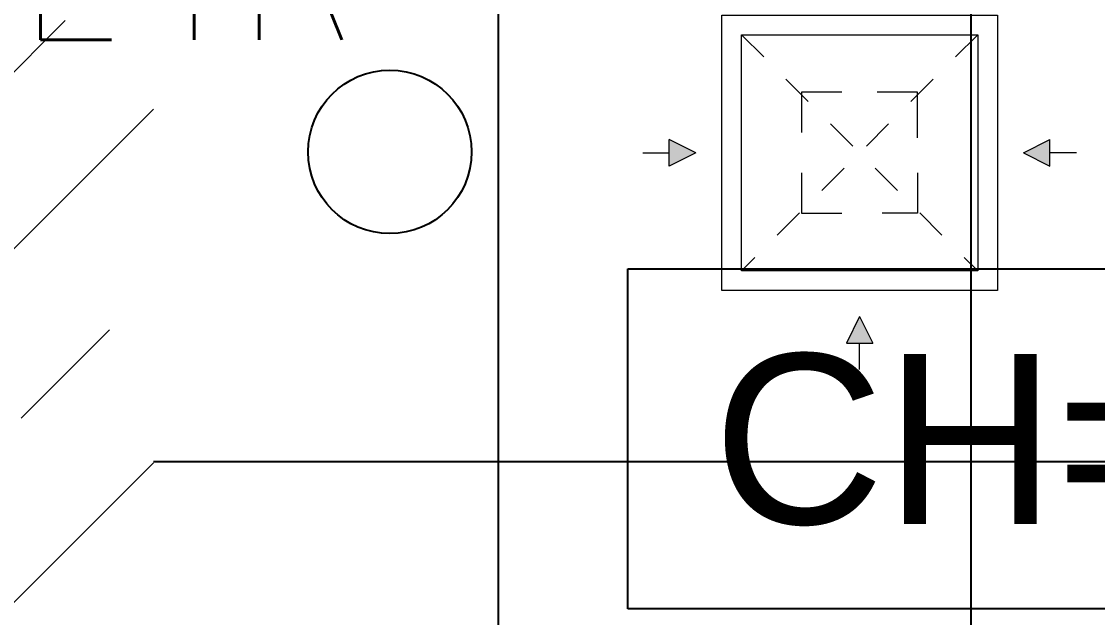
# Model space of a CAD drawing. Header units: millimetres. Extents: x -92759 to 184353, y -15225 to 86714.
# Drawn here: x 79359 to 80724, y 48502 to 49259 of the extents above; entities that cross this region are included whole.
import ezdxf

# ---------------------------------------------------------------- set-up
doc = ezdxf.new("R2010")
doc.units = ezdxf.units.MM
doc.linetypes.add('Aligning Line', pattern=[3.2004, 1.6002, -1.6002])
for name, color, linetype in [('A-PATT-CONC', 8, 'Continuous'), ('E-_LIGT----_E-', 3, 'Continuous'), ('E-legend', 1, 'Continuous'), ('HF Text', 7, 'Continuous')]:
    doc.layers.add(name, color=color, linetype=linetype)
doc.layers.add('HFI 9MM FPB', color=94, linetype='Continuous', lineweight=5)
doc.layers.add('M-ACMV_FCU-1', color=86, linetype='Continuous', lineweight=9)
doc.layers.add('M-ACMV_EAG', color=7, linetype='Continuous', lineweight=25, true_color=0x999900)
doc.styles.add('Arial_4', font='arial.ttf', dxfattribs={"height": 1.8})
doc.styles.add('Simplex', font='simplex_.ttf', dxfattribs={"width": 0.7, "height": 450})

# ---------------------------------------------------------------- blocks, each defined once
blk = doc.blocks.new('RCP_B8L2')
at = {"layer": 'A-PATT-CONC'}
h = blk.add_hatch(dxfattribs=at)
h.set_pattern_fill('ANSI37', color=256, scale=189, angle=45)
h.set_pattern_definition([(90, (-373093.07, -170927.3), (-600.075, 0), []), (180, (-373093.07, -170927.3), (-6e-14, -600.075), [])])
h.paths.add_polyline_path([(-373093.1, -170927.3), (-370093.1, -170927.3), (-370093.1, -175127.3), (-373093.1, -175127.3)])
at = {"layer": 'HFI 9MM FPB'}
h = blk.add_hatch(dxfattribs=at)
h.set_pattern_fill('ANSI33', color=256, scale=50)
h.set_pattern_definition([(45, (-581589.02, -147239), (-224.5064, 224.5064), []), (45, (-581364.5, -147239), (-224.5064, 224.5064), [158.75, -79.375])])
h.paths.add_polyline_path([(-373093.1, -170927.3), (-370093.1, -170927.3), (-370093.1, -175127.3), (-373093.1, -175127.3)], flags=16)
h.paths.add_polyline_path([(-373668.1, -175077.3), (-373668.1, -170527.3), (-369968.1, -170527.3), (-369968.1, -175527.3), (-373218.1, -175527.3), (-373218.1, -175077.3)])
at = {"layer": 'HF Text', "insert": (-372383, -171481.5), "char_height": 215.85, "width": 1353.585, "attachment_point": 1, "style": 'Arial_4', "bg_fill": 16, "box_fill_scale": 1.5, "bg_fill_color": 256, "bg_fill_transparency": 0}
blk.add_mtext('CH= 2800', dxfattribs=at)
blk = doc.blocks.new('A$C020d881d')
at = {"layer": 'E-legend', "lineweight": 25}
blk.add_circle((818.7, 172), 103.8, dxfattribs=at)
at = {"layer": 'E-legend', "lineweight": 25, "style": 'Simplex', "width": 0.7}
blk.add_text('L4R', height=250, dxfattribs=at).set_placement((345.2, 314.3))
blk = doc.blocks.new('EL_B8_L2_R4')
at = {"layer": 'E-_LIGT----_E-', "ltscale": 0.5}
blk.add_blockref('A$C020d881d', (-11293.7, -30419.6), dxfattribs=at)
blk = doc.blocks.new('A$C0c7653cf')
at = {"layer": 'M-ACMV_EAG', "lineweight": 5}
h = blk.add_hatch(color=256, dxfattribs=at)
h.dxf.hatch_style = 1
h.paths.add_polyline_path([(16.8, 241.6), (-16.8, 241.6), (0, 208)])
h = blk.add_hatch(color=256, dxfattribs=at)
h.dxf.hatch_style = 1
h.paths.add_polyline_path([(-241.6, 16.8), (-241.6, -16.8), (-208, 0)])
h = blk.add_hatch(color=256, dxfattribs=at)
h.dxf.hatch_style = 1
h.paths.add_polyline_path([(241.6, 16.8), (241.6, -16.8), (208, 0)])
h = blk.add_hatch(color=256, dxfattribs=at)
h.dxf.hatch_style = 1
h.paths.add_polyline_path([(16.8, -241.6), (-16.8, -241.6), (0, -208)])
for p, q in [((0, 275.2), (0, 241.6)), ((-16.8, 241.6), (16.8, 241.6)), ((0, 208), (-16.8, 241.6)), ((-16.8, 241.6), (16.8, 241.6)), ((0, 208), (16.8, 241.6)), ((-241.6, -16.8), (-241.6, 16.8)), ((-208, 0), (-241.6, 16.8)), ((-241.6, -16.8), (-241.6, 16.8)), ((208, 0), (241.6, 16.8)), ((241.6, -16.8), (241.6, 16.8)), ((241.6, -16.8), (241.6, 16.8)), ((-275.2, 0), (-241.6, 0)), ((-208, 0), (-241.6, -16.8)), ((208, 0), (241.6, -16.8)), ((275.2, 0), (241.6, 0)), ((0, -208), (-16.8, -241.6)), ((0, -208), (16.8, -241.6)), ((-16.8, -241.6), (16.8, -241.6)), ((-16.8, -241.6), (16.8, -241.6)), ((0, -275.2), (0, -241.6))]:
    blk.add_line(p, q, dxfattribs=at)
at = {"layer": 'M-ACMV_EAG', "linetype": 'Aligning Line', "lineweight": 5, "ltscale": 25}
for p, q in [((-150, 150), (150, -150)), ((150, 150), (-150, -150))]:
    blk.add_line(p, q, dxfattribs=at)
at = {"layer": 'M-ACMV_EAG', "lineweight": 5}
for points in [[(-175, 175), (175, 175), (175, -175), (-175, -175)], [(-150, 150), (150, 150), (150, -150), (-150, -150)]]:
    blk.add_lwpolyline(points, close=True, dxfattribs=at)
for points in [[(-22.4, 76.8), (-73.6, 76.8), (-73.6, 25.6)], [(73.6, 19.2), (73.6, 76.8), (22.4, 76.8)], [(-73.6, -25.6), (-73.6, -76.8), (-22.4, -76.8)], [(73.6, -25.6), (73.6, -76.8), (28.8, -76.8)]]:
    blk.add_lwpolyline(points, dxfattribs=at)
blk = doc.blocks.new('ACMV_B8_L2')
at = {"layer": 'M-ACMV_EAG'}
blk.add_blockref('A$C0c7653cf', (141086, -56623.4), dxfattribs=at)

msp = doc.modelspace()

# ---------------------------------------------------------------- block references
at = {"layer": 'A-PATT-CONC'}
msp.add_blockref('RCP_B8L2', (452619.1, 220318.5), dxfattribs=at)
at = {"layer": 'E-legend', "color": 7}
msp.add_blockref('EL_B8_L2_R4', (90301.1, 79341.2), dxfattribs=at)
at = {"layer": 'M-ACMV_FCU-1'}
msp.add_blockref('ACMV_B8_L2', (-60663.6, 105715.9), dxfattribs=at)

doc.saveas('drawing.dxf')
